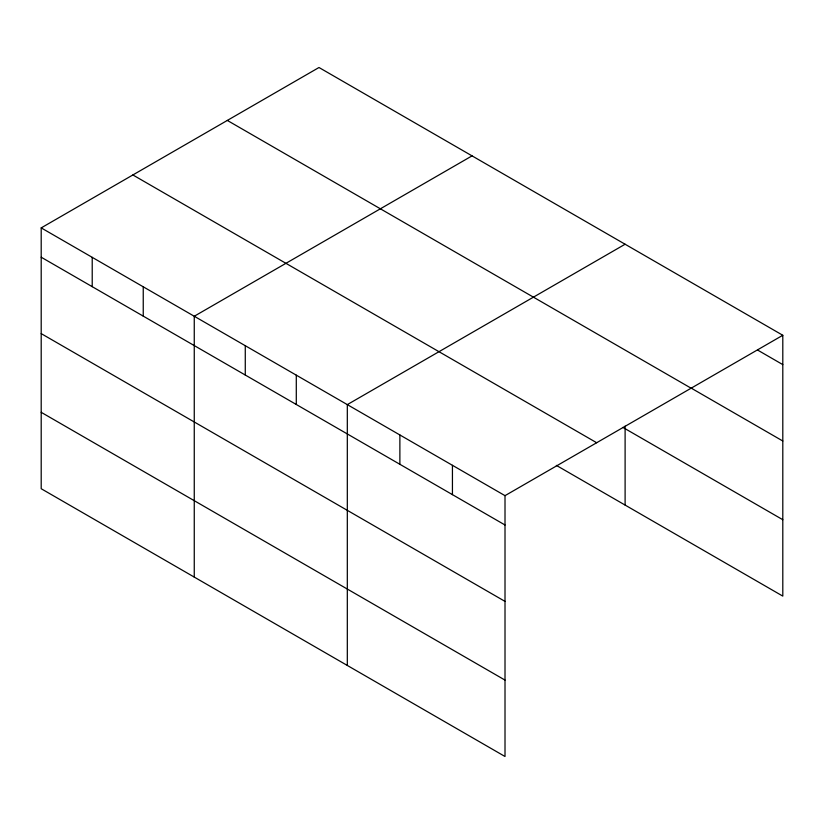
<?xml version="1.0" encoding="UTF-8"?>
<svg xmlns="http://www.w3.org/2000/svg" width="824" height="824" viewBox="0 0 824 824"><rect width="100%" height="100%" fill="white"/><g stroke="black" fill="none" stroke-linecap="round" stroke-linejoin="round"><path stroke-width="1.24" d="M41.2 227.888L505.009 495.657L505.009 756.494L41.2 488.725L41.2 227.888L318.991 67.506L782.8 335.275L782.8 596.113L556.344 465.375M472.049 155.87L194.258 316.251L194.258 577.088M625.107 244.234L347.316 404.615L347.316 665.452M505.009 495.657L782.8 335.275M757.616 350.066L782.8 364.61M690.811 387.898L782.8 441.005M227.321 120.428L691.13 388.207M622.882 427.399L782.8 519.717M132.87 174.956L596.679 442.735M41.2 257.212L505.009 524.991M41.2 333.617L505.009 601.386M41.2 412.319L505.009 680.099M625.107 426.132L625.107 505.071M452.438 465.313L452.438 494.647M399.877 434.969L399.877 464.293M296.29 375.157L296.29 404.491M245.274 345.709L245.274 375.033M143.242 286.793L143.242 316.128M92.216 257.335L92.216 286.67"/></g></svg>
